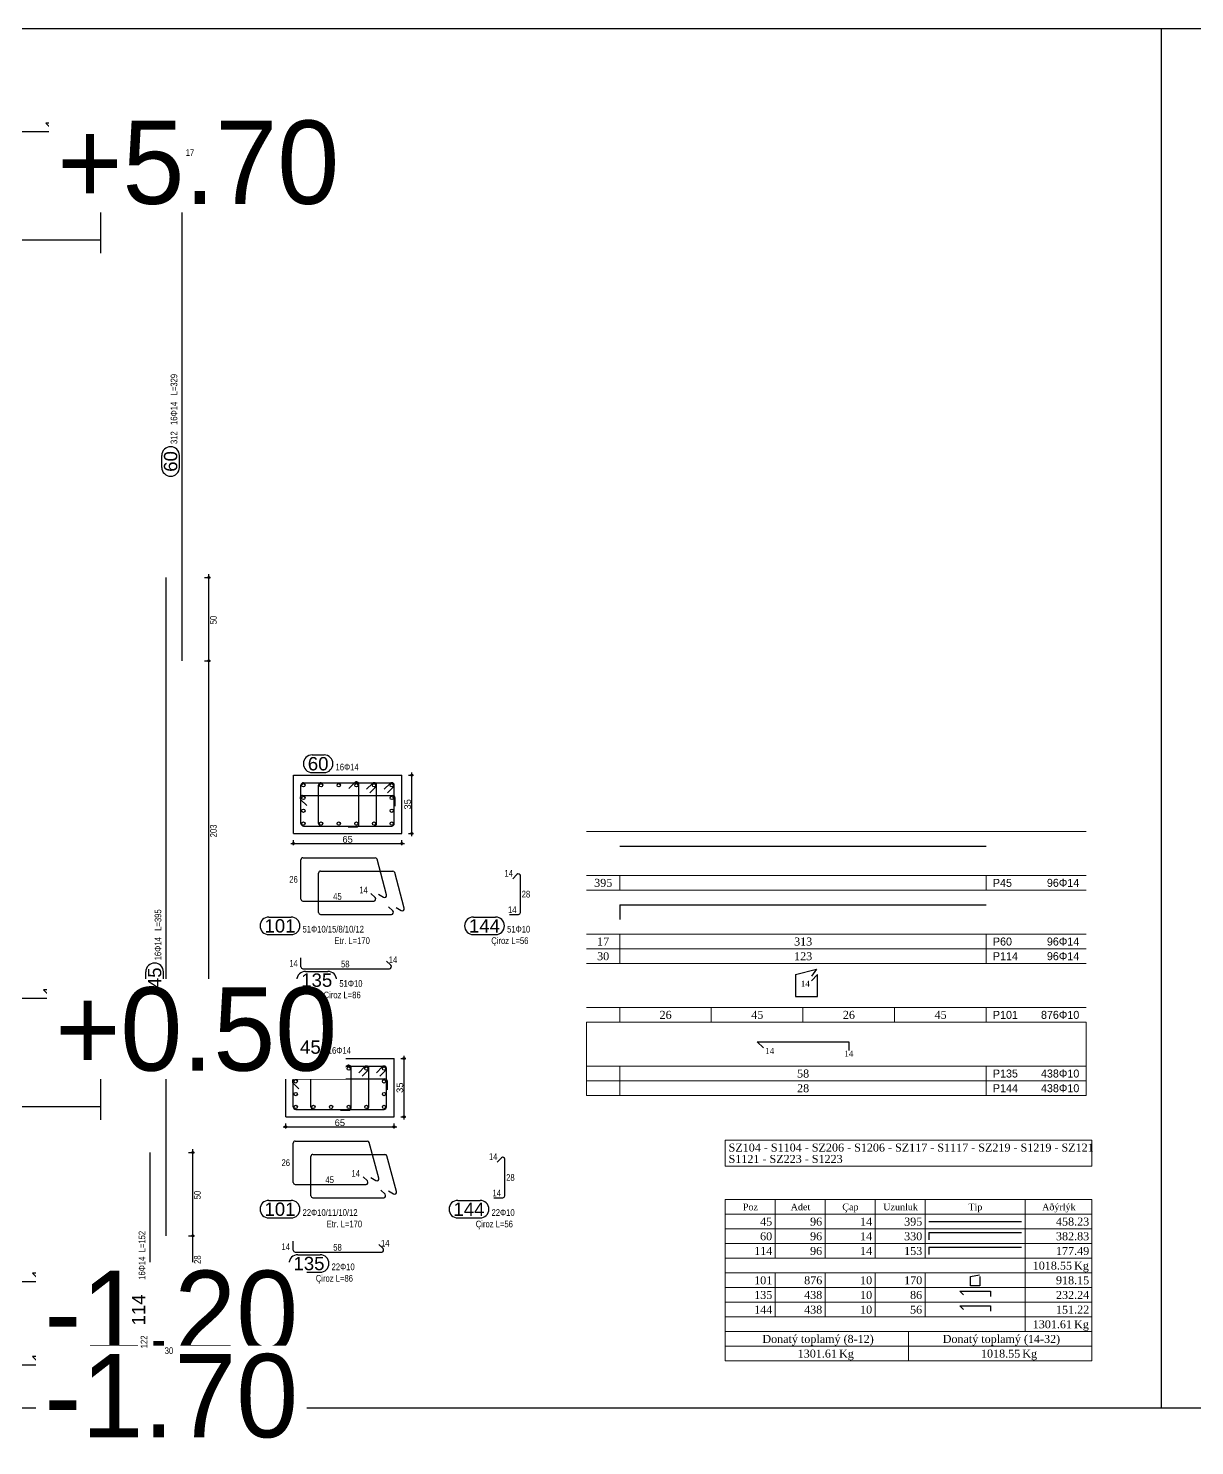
# Model space of a CAD drawing. Header units: metres. Extents: x 419734 to 420376, y 4564732 to 4565123.
# Drawn here: x 419856.28 to 419891.28, y 4564923.45 to 4564965.96 of the extents above; entities that cross this region are included whole.
import ezdxf
from ezdxf.enums import TextEntityAlignment as Align

# ---------------------------------------------------------------- set-up
doc = ezdxf.new("R2018")
doc.units = ezdxf.units.M
for name, color, linetype in [('Standart', 7, 'Continuous'), ('SW_DIM', 33, 'Continuous'), ('SW_MAGRONE', 2, 'Continuous'), ('SW_QUOTE', 1, 'Continuous'), ('SW_REINFORCEMENT', 7, 'Continuous'), ('SW_Tondini', 1, 'Continuous'), ('SW_TXT_TESTI', 1, 'Continuous')]:
    doc.layers.add(name, color=color, linetype=linetype)
doc.styles.add('arial_1_18', font='arial.ttf', dxfattribs={"height": 0.2})
doc.styles.get("Standard").update_dxf_attribs({"font": 'arial.ttf'})
doc.styles.add('SWS', font='ARIALN.TTF')
doc.styles.add('symbol_1_18', font='symbol.ttf', dxfattribs={"height": 0.2})
doc.styles.add('times new roman_1_18', font='times.ttf', dxfattribs={"height": 0.2})

# ---------------------------------------------------------------- blocks, each defined once
blk = doc.blocks.new('*U900')
blk.add_hatch(color=256).paths.add_polyline_path([(0.0025, 0.0025), (0, 0.0025), (0, 0)])
for p, q in [((0.0095, 0.0025), (-0.0025, 0.0025)), ((-0.0025, 0.0025), (0, 0)), ((-0.0025, 0), (0.0025, 0)), ((0, 0), (0, 0.0025)), ((0.0025, 0.0025), (0, 0))]:
    blk.add_line(p, q)
at = {"color": 2, "lineweight": 30, "flags": 104}
blk.add_attdef('QM', text='', height=0.0025, dxfattribs=at).set_placement((0.001, 0.0033), align=Align.BOTTOM_LEFT)
blk = doc.blocks.new('*U901')
blk.add_hatch(color=256).paths.add_polyline_path([(0.0025, 0.0025), (0, 0.0025), (0, 0)])
for p, q in [((0.0095, 0.0025), (-0.0025, 0.0025)), ((-0.0025, 0.0025), (0, 0)), ((-0.0025, 0), (0.0025, 0)), ((0, 0), (0, 0.0025)), ((0.0025, 0.0025), (0, 0))]:
    blk.add_line(p, q)
at = {"color": 2, "lineweight": 30, "flags": 104}
blk.add_attdef('QM', text='', height=0.0025, dxfattribs=at).set_placement((0.001, 0.0033), align=Align.BOTTOM_LEFT)
blk = doc.blocks.new('*U902')
blk.add_hatch(color=256).paths.add_polyline_path([(0.0025, 0.0025), (0, 0.0025), (0, 0)])
for p, q in [((0.0095, 0.0025), (-0.0025, 0.0025)), ((-0.0025, 0.0025), (0, 0)), ((-0.0025, 0), (0.0025, 0)), ((0, 0), (0, 0.0025)), ((0.0025, 0.0025), (0, 0))]:
    blk.add_line(p, q)
at = {"color": 2, "lineweight": 30, "flags": 104}
blk.add_attdef('QM', text='', height=0.0025, dxfattribs=at).set_placement((0.001, 0.0033), align=Align.BOTTOM_LEFT)
blk = doc.blocks.new('*U903')
blk.add_hatch(color=256).paths.add_polyline_path([(0.0025, 0.0025), (0, 0.0025), (0, 0)])
for p, q in [((0.0095, 0.0025), (-0.0025, 0.0025)), ((-0.0025, 0.0025), (0, 0)), ((-0.0025, 0), (0.0025, 0)), ((0, 0), (0, 0.0025)), ((0.0025, 0.0025), (0, 0))]:
    blk.add_line(p, q)
at = {"color": 2, "lineweight": 30, "flags": 104}
blk.add_attdef('QM', text='', height=0.0025, dxfattribs=at).set_placement((0.001, 0.0033), align=Align.BOTTOM_LEFT)

msp = doc.modelspace()

# ---------------------------------------------------------------- linework, layer by layer
at = {"layer": 'Standart', "color": 171, "linetype": 'Continuous', "lineweight": -3}
for points in [[(419806.01166, 4564965.96418), (420065.81052, 4564965.96418)], [(419890.28222, 4564924.57015), (419890.28222, 4564965.96418)], [(420065.81052, 4564924.57015), (419806.01166, 4564924.57015)]]:
    msp.add_lwpolyline(points, dxfattribs=at)
at = {"layer": 'Standart', "color": 35, "linetype": 'Continuous', "lineweight": -3}
for points in [[(419858.45912, 4564961.39319), (419858.45912, 4564963.2682)], [(419858.23412, 4564961.09319), (419858.68412, 4564961.39319)], [(419858.23412, 4564961.09319), (419858.45912, 4564961.09319)], [(419858.45912, 4564961.39319), (419858.68412, 4564961.39319)], [(419858.45912, 4564959.21818), (419858.45912, 4564961.09319)], [(419858.45912, 4564935.39319), (419858.45912, 4564937.2682)], [(419858.23412, 4564935.09319), (419858.68412, 4564935.39319)], [(419858.45912, 4564935.39319), (419858.68412, 4564935.39319)], [(419858.23412, 4564935.09319), (419858.45912, 4564935.09319)], [(419858.45912, 4564933.21818), (419858.45912, 4564935.09319)]]:
    msp.add_lwpolyline(points, dxfattribs=at)
at = {"layer": 'Standart', "color": 1, "linetype": 'Continuous', "lineweight": 5}
for points in [[(419873.02564, 4564941.87119), (419888.02564, 4564941.87119)], [(419873.02564, 4564940.55119), (419888.02564, 4564940.55119)], [(419874.02564, 4564940.55119), (419874.02564, 4564940.11119)], [(419885.02564, 4564940.55119), (419885.02564, 4564940.11119)], [(419873.02564, 4564940.11119), (419888.02564, 4564940.11119)], [(419873.02564, 4564938.79119), (419888.02564, 4564938.79119)], [(419874.02564, 4564938.79119), (419874.02564, 4564937.91119)], [(419885.02564, 4564938.79119), (419885.02564, 4564937.91119)], [(419873.02564, 4564938.35119), (419888.02564, 4564938.35119)], [(419873.02564, 4564937.91119), (419888.02564, 4564937.91119)], [(419873.02564, 4564936.59119), (419888.02564, 4564936.59119)], [(419874.02564, 4564936.59119), (419874.02564, 4564936.15119)], [(419876.77564, 4564936.59119), (419876.77564, 4564936.15119)], [(419879.52564, 4564936.59119), (419879.52564, 4564936.15119)], [(419882.27564, 4564936.59119), (419882.27564, 4564936.15119)], [(419885.02564, 4564936.59119), (419885.02564, 4564936.15119)], [(419873.02564, 4564936.15119), (419888.02564, 4564936.15119)], [(419873.02564, 4564936.15119), (419873.02564, 4564933.95119)], [(419888.02564, 4564936.15119), (419888.02564, 4564933.95119)], [(419873.02564, 4564934.83119), (419888.02564, 4564934.83119)], [(419874.02564, 4564934.83119), (419874.02564, 4564933.95119)], [(419885.02564, 4564934.83119), (419885.02564, 4564933.95119)], [(419873.02564, 4564934.39119), (419888.02564, 4564934.39119)], [(419873.02564, 4564933.95119), (419888.02564, 4564933.95119)], [(419877.19363, 4564931.82971), (419877.19363, 4564932.60971)], [(419877.19363, 4564932.60971), (419888.19363, 4564932.60971)], [(419888.19363, 4564932.60971), (419888.19363, 4564931.82971)], [(419888.19363, 4564931.82971), (419877.19363, 4564931.82971)], [(419877.19363, 4564930.82971), (419888.19363, 4564930.82971)], [(419877.19363, 4564930.82971), (419877.19363, 4564925.98971)], [(419878.69363, 4564930.82971), (419878.69363, 4564929.06971)], [(419880.19363, 4564930.82971), (419880.19363, 4564929.06971)], [(419881.69363, 4564930.82971), (419881.69363, 4564929.06971)], [(419883.19363, 4564930.82971), (419883.19363, 4564929.06971)], [(419886.19363, 4564930.82971), (419886.19363, 4564926.86971)], [(419888.19363, 4564930.82971), (419888.19363, 4564925.98971)], [(419877.19363, 4564930.38971), (419888.19363, 4564930.38971)], [(419877.19363, 4564929.94971), (419888.19363, 4564929.94971)], [(419877.19363, 4564929.50971), (419888.19363, 4564929.50971)], [(419877.19363, 4564929.06971), (419888.19363, 4564929.06971)], [(419877.19363, 4564928.62971), (419888.19363, 4564928.62971)], [(419878.69363, 4564928.62971), (419878.69363, 4564927.30971)], [(419880.19363, 4564928.62971), (419880.19363, 4564927.30971)], [(419881.69363, 4564928.62971), (419881.69363, 4564927.30971)], [(419883.19363, 4564928.62971), (419883.19363, 4564927.30971)], [(419877.19363, 4564928.18971), (419888.19363, 4564928.18971)], [(419877.19363, 4564927.74971), (419888.19363, 4564927.74971)], [(419877.19363, 4564927.30971), (419888.19363, 4564927.30971)], [(419877.19363, 4564926.86971), (419888.19363, 4564926.86971)], [(419882.69363, 4564926.86971), (419882.69363, 4564925.98971)], [(419877.19363, 4564926.42971), (419888.19363, 4564926.42971)], [(419877.19363, 4564925.98971), (419888.19363, 4564925.98971)]]:
    msp.add_lwpolyline(points, dxfattribs=at)
at = {"layer": 'SW_DIM', "ltscale": 0.5}
for points in [[(419861.69412, 4564936.76819), (419861.69412, 4564949.59319)], [(419861.56412, 4564949.49319), (419861.74412, 4564949.49319)], [(419861.56412, 4564946.99319), (419861.74412, 4564946.99319)], [(419867.78728, 4564941.7303), (419867.78728, 4564943.6403)], [(419867.68728, 4564943.5603), (419867.83728, 4564943.5603)], [(419864.15728, 4564941.5103), (419867.56728, 4564941.5103)], [(419864.23728, 4564941.4603), (419864.23728, 4564941.6103)], [(419867.48728, 4564941.4603), (419867.48728, 4564941.6103)], [(419867.68728, 4564941.8103), (419867.83728, 4564941.8103)], [(419861.56412, 4564936.86819), (419861.74412, 4564936.86819)], [(419867.5542, 4564933.2303), (419867.5542, 4564935.1403)], [(419867.4542, 4564935.0603), (419867.6042, 4564935.0603)], [(419863.9242, 4564933.0103), (419867.3342, 4564933.0103)], [(419864.0042, 4564932.9603), (419864.0042, 4564933.1103)], [(419867.2542, 4564932.9603), (419867.2542, 4564933.1103)], [(419867.4542, 4564933.3103), (419867.6042, 4564933.3103)], [(419861.08412, 4564932.24319), (419861.26412, 4564932.24319)], [(419861.21412, 4564928.26819), (419861.21412, 4564932.34319)], [(419861.08412, 4564929.74319), (419861.26412, 4564929.74319)], [(419861.08412, 4564928.36819), (419861.26412, 4564928.36819)]]:
    msp.add_lwpolyline(points, dxfattribs=at)
for centre in [(419861.69412, 4564949.49319), (419861.69412, 4564946.99319), (419867.78728, 4564943.5603), (419864.23728, 4564941.5103), (419867.48728, 4564941.5103), (419867.78728, 4564941.8103), (419861.69412, 4564936.86819), (419867.5542, 4564935.0603), (419864.0042, 4564933.0103), (419867.2542, 4564933.0103), (419867.5542, 4564933.3103), (419861.21412, 4564932.24319), (419861.21412, 4564929.74319), (419861.21412, 4564928.36819)]:
    msp.add_circle(centre, 0.03, dxfattribs=at)
at = {"layer": 'SW_MAGRONE'}
for points in [[(419851.20911, 4564962.86819), (419858.45912, 4564962.86819)], [(419859.43412, 4564962.86819), (419862.23417, 4564962.86819)], [(419854.45912, 4564959.61818), (419858.45912, 4564959.61818)], [(419864.23728, 4564941.8103), (419864.23728, 4564943.5603)], [(419864.23728, 4564943.5603), (419867.48728, 4564943.5603)], [(419867.48728, 4564941.8103), (419867.48728, 4564943.5603)], [(419864.23728, 4564941.8103), (419867.48728, 4564941.8103)], [(419854.45912, 4564936.8682), (419858.45912, 4564936.8682)], [(419859.43412, 4564936.86819), (419862.23417, 4564936.86819)], [(419864.0042, 4564933.3103), (419864.0042, 4564935.0603)], [(419864.0042, 4564935.0603), (419867.2542, 4564935.0603)], [(419867.2542, 4564933.3103), (419867.2542, 4564935.0603)], [(419854.45912, 4564933.61818), (419858.45912, 4564933.61818)], [(419864.0042, 4564933.3103), (419867.2542, 4564933.3103)], [(419854.45912, 4564928.3682), (419857.45912, 4564928.3682)], [(419857.45912, 4564925.86819), (419857.45912, 4564928.3682)], [(419859.43412, 4564928.36819), (419862.23417, 4564928.36819)], [(419849.95911, 4564925.86819), (419857.45912, 4564925.86819)], [(419859.43412, 4564925.86819), (419862.23417, 4564925.86819)]]:
    msp.add_lwpolyline(points, dxfattribs=at)
at = {"layer": 'SW_REINFORCEMENT', "color": 7, "ltscale": 0.05, "flags": 128}
for points in [[(419860.89412, 4564946.99319), (419860.89412, 4564962.61819)], [(419860.89412, 4564962.61819), (419861.73417, 4564962.61819)], [(419860.41412, 4564929.74319), (419860.41412, 4564949.49319)], [(419864.46228, 4564942.1103), (419864.46228, 4564943.2603)], [(419864.53728, 4564943.3353), (419867.18728, 4564943.3353)], [(419864.99228, 4564942.1103), (419864.99228, 4564943.2603)], [(419865.89747, 4564943.16156), (419866.07424, 4564943.33833)], [(419866.20228, 4564942.0853), (419866.20228, 4564943.2853)], [(419866.42747, 4564943.13656), (419866.60424, 4564943.31333)], [(419866.53353, 4564943.03049), (419866.71031, 4564943.20727)], [(419866.73228, 4564942.1103), (419866.73228, 4564943.2603)], [(419866.95747, 4564943.13656), (419867.13424, 4564943.31333)], [(419867.06353, 4564943.03049), (419867.24031, 4564943.20727)], [(419867.26228, 4564942.1103), (419867.26228, 4564943.2603)], [(419864.63602, 4564942.64716), (419864.45924, 4564942.82394)], [(419864.51228, 4564942.95197), (419867.21228, 4564942.95197)], [(419867.28728, 4564942.62697), (419867.28728, 4564942.87697)], [(419864.53728, 4564942.0353), (419867.18728, 4564942.0353)], [(419865.87728, 4564942.0103), (419866.12728, 4564942.0103)], [(419864.52228, 4564941.0853), (419866.68624, 4564941.0853)], [(419874.02564, 4564941.43119), (419885.02564, 4564941.43119)], [(419864.46228, 4564939.8453), (419864.46228, 4564941.0253)], [(419865.05228, 4564940.6853), (419867.21624, 4564940.6853)], [(419867.03125, 4564939.96952), (419866.74419, 4564941.04083)], [(419864.99228, 4564939.4453), (419864.99228, 4564940.6253)], [(419867.56125, 4564939.56952), (419867.27419, 4564940.64083)], [(419870.81546, 4564940.45549), (419870.94284, 4564940.58288)], [(419871.04527, 4564939.4453), (419871.04527, 4564940.54045)], [(419866.68985, 4564939.88773), (419866.56247, 4564940.01511)], [(419866.78728, 4564939.9921), (419866.94329, 4564939.90203)], [(419864.52228, 4564939.7853), (419866.64742, 4564939.7853)], [(419865.05228, 4564939.3853), (419867.17742, 4564939.3853)], [(419867.09247, 4564939.61511), (419867.21985, 4564939.48773)], [(419867.31728, 4564939.5921), (419867.47329, 4564939.50203)], [(419870.72027, 4564939.3853), (419870.98527, 4564939.3853)], [(419874.02564, 4564939.67119), (419885.02564, 4564939.67119)], [(419874.02564, 4564939.67119), (419874.02564, 4564939.23119)], [(419864.46228, 4564937.81619), (419864.46228, 4564938.08119)], [(419864.52228, 4564937.75619), (419867.11742, 4564937.75619)], [(419864.6014, 4564937.67619), (419865.26969, 4564937.67619)], [(419867.15985, 4564937.85861), (419867.03247, 4564937.986)], [(419879.30564, 4564937.58119), (419879.93264, 4564937.74619)], [(419879.93264, 4564937.74619), (419879.78122, 4564937.52993)], [(419879.30564, 4564937.58119), (419879.30564, 4564936.92119)], [(419879.96564, 4564937.58119), (419879.77896, 4564937.39451)], [(419879.96564, 4564936.92119), (419879.96564, 4564937.58119)], [(419864.6014, 4564937.14819), (419865.26969, 4564937.14819)], [(419879.30564, 4564936.92119), (419879.96564, 4564936.92119)], [(419878.15064, 4564935.56452), (419880.90064, 4564935.56452)], [(419878.15064, 4564935.56452), (419878.33732, 4564935.37785)], [(419880.90064, 4564935.56452), (419880.90064, 4564935.30052)], [(419864.2292, 4564933.6103), (419864.2292, 4564934.7603)], [(419864.3042, 4564934.8353), (419866.9542, 4564934.8353)], [(419864.7592, 4564933.6103), (419864.7592, 4564934.7603)], [(419865.66439, 4564934.66156), (419865.84117, 4564934.83833)], [(419865.9692, 4564933.5853), (419865.9692, 4564934.7853)], [(419866.19439, 4564934.63656), (419866.37117, 4564934.81333)], [(419866.30046, 4564934.53049), (419866.47724, 4564934.70727)], [(419866.4992, 4564933.6103), (419866.4992, 4564934.7603)], [(419866.72439, 4564934.63656), (419866.90117, 4564934.81333)], [(419866.83046, 4564934.53049), (419867.00724, 4564934.70727)], [(419867.0292, 4564933.6103), (419867.0292, 4564934.7603)], [(419864.40295, 4564934.14716), (419864.22617, 4564934.32394)], [(419864.2792, 4564934.45197), (419866.9792, 4564934.45197)], [(419867.0542, 4564934.12697), (419867.0542, 4564934.37697)], [(419864.3042, 4564933.5353), (419866.9542, 4564933.5353)], [(419865.6442, 4564933.5103), (419865.8942, 4564933.5103)], [(419864.2892, 4564932.5853), (419866.45316, 4564932.5853)], [(419859.93412, 4564926.11819), (419859.93412, 4564932.24319)], [(419864.2292, 4564931.3453), (419864.2292, 4564932.5253)], [(419864.8192, 4564932.1853), (419866.98316, 4564932.1853)], [(419866.79818, 4564931.46952), (419866.51112, 4564932.54083)], [(419867.32818, 4564931.06952), (419867.04112, 4564932.14083)], [(419864.7592, 4564930.9453), (419864.7592, 4564932.1253)], [(419870.34931, 4564931.95549), (419870.47669, 4564932.08288)], [(419870.57912, 4564930.9453), (419870.57912, 4564932.04045)], [(419866.45678, 4564931.38773), (419866.32939, 4564931.51511)], [(419866.55421, 4564931.4921), (419866.71022, 4564931.40203)], [(419864.2892, 4564931.2853), (419866.41435, 4564931.2853)], [(419864.8192, 4564930.8853), (419866.94435, 4564930.8853)], [(419866.85939, 4564931.11511), (419866.98678, 4564930.98773)], [(419867.08421, 4564931.0921), (419867.24022, 4564931.00203)], [(419870.25412, 4564930.8853), (419870.51912, 4564930.8853)], [(419883.30363, 4564930.16971), (419886.08363, 4564930.16971)], [(419883.30363, 4564929.83971), (419886.08363, 4564929.83971)], [(419883.30363, 4564929.83971), (419883.30363, 4564929.61971)], [(419864.2292, 4564929.31619), (419864.2292, 4564929.58119)], [(419864.2892, 4564929.25619), (419866.88435, 4564929.25619)], [(419866.92678, 4564929.35861), (419866.79939, 4564929.486)], [(419883.30363, 4564929.39971), (419886.08363, 4564929.39971)], [(419883.30363, 4564929.39971), (419883.30363, 4564929.17971)], [(419884.55613, 4564928.51971), (419884.82425, 4564928.57471)], [(419884.55613, 4564928.24471), (419884.55613, 4564928.51971)], [(419884.83113, 4564928.51971), (419884.83113, 4564928.24471)], [(419884.23029, 4564928.07971), (419885.15696, 4564928.07971)], [(419884.23029, 4564928.07971), (419884.34029, 4564927.96971)], [(419884.83113, 4564928.24471), (419884.55613, 4564928.24471)], [(419885.15696, 4564928.07971), (419885.15696, 4564927.92461)], [(419884.23029, 4564927.63971), (419885.15696, 4564927.63971)], [(419884.23029, 4564927.63971), (419884.34029, 4564927.52971)], [(419885.15696, 4564927.63971), (419885.15696, 4564927.48461)], [(419859.93412, 4564926.11819), (419861.43412, 4564926.11819)]]:
    msp.add_lwpolyline(points, dxfattribs=at)
at = {"layer": 'SW_REINFORCEMENT', "color": 7, "ltscale": 0.05}
for centre, radius, start, end in [((419864.53728, 4564943.2603), 0.075, 90, 180), ((419865.06728, 4564943.2603), 0.075, 90, 180), ((419866.12728, 4564943.2853), 0.075, 0, 135), ((419866.65728, 4564943.2603), 0.075, 315, 134.999954), ((419867.18728, 4564943.2603), 0.075, 315, 134.999954), ((419864.51228, 4564942.87697), 0.075, 90, 225), ((419867.21228, 4564942.87697), 0.075, 0, 90), ((419864.53728, 4564942.1103), 0.075, 180, 270), ((419865.06728, 4564942.1103), 0.075, 180, 270), ((419866.12728, 4564942.0853), 0.075, 270, 0), ((419866.65728, 4564942.1103), 0.075, 270, 0), ((419867.18728, 4564942.1103), 0.075, 270, 0), ((419864.52228, 4564941.0253), 0.06, 90, 180), ((419866.68624, 4564941.0253), 0.06, 15, 90), ((419865.05228, 4564940.6253), 0.06, 90, 180), ((419867.21624, 4564940.6253), 0.06, 15, 90), ((419870.98527, 4564940.54045), 0.06, 0, 135), ((419864.52228, 4564939.8453), 0.06, 180, 270), ((419866.64742, 4564939.8453), 0.06, 270, 45), ((419866.97329, 4564939.95399), 0.06, 240, 15), ((419865.05228, 4564939.4453), 0.06, 180, 270), ((419867.17742, 4564939.4453), 0.06, 270, 45), ((419867.50329, 4564939.55399), 0.06, 240, 15), ((419870.98527, 4564939.4453), 0.06, 270, 0), ((419864.6014, 4564937.41219), 0.264, 90, 270), ((419864.52228, 4564937.81619), 0.06, 180, 270), ((419865.26969, 4564937.41219), 0.264, 270, 90), ((419867.11742, 4564937.81619), 0.06, 270, 45), ((419864.3042, 4564934.7603), 0.075, 90, 180), ((419864.8342, 4564934.7603), 0.075, 90, 180), ((419865.8942, 4564934.7853), 0.075, 0, 135), ((419866.4242, 4564934.7603), 0.075, 315, 134.999954), ((419866.9542, 4564934.7603), 0.075, 315, 134.999954), ((419864.2792, 4564934.37697), 0.075, 90, 225), ((419866.9792, 4564934.37697), 0.075, 0, 90), ((419864.3042, 4564933.6103), 0.075, 180, 270), ((419864.8342, 4564933.6103), 0.075, 180, 270), ((419865.8942, 4564933.5853), 0.075, 270, 0), ((419866.4242, 4564933.6103), 0.075, 270, 0), ((419866.9542, 4564933.6103), 0.075, 270, 0), ((419864.2892, 4564932.5253), 0.06, 90, 180), ((419866.45316, 4564932.5253), 0.06, 15, 90), ((419864.8192, 4564932.1253), 0.06, 90, 180), ((419866.98316, 4564932.1253), 0.06, 15, 90), ((419870.51912, 4564932.04045), 0.06, 0, 135), ((419864.2892, 4564931.3453), 0.06, 180, 270), ((419866.41435, 4564931.3453), 0.06, 270, 45), ((419866.74022, 4564931.45399), 0.06, 240, 15), ((419864.8192, 4564930.9453), 0.06, 180, 270), ((419866.94435, 4564930.9453), 0.06, 270, 45), ((419867.27022, 4564931.05399), 0.06, 240, 15), ((419870.51912, 4564930.9453), 0.06, 270, 0), ((419864.2892, 4564929.31619), 0.06, 180, 270), ((419866.88435, 4564929.31619), 0.06, 270, 45)]:
    msp.add_arc(centre, radius, start, end, dxfattribs=at)
at = {"layer": 'SW_Tondini'}
for centre in [(419864.53728, 4564943.2603), (419865.06728, 4564943.2603), (419865.59728, 4564943.2603), (419866.12728, 4564943.2603), (419866.65728, 4564943.2603), (419867.18728, 4564943.2603), (419864.53728, 4564942.87697), (419867.18728, 4564942.87697), (419864.53728, 4564942.49363), (419867.18728, 4564942.49363), (419864.53728, 4564942.1103), (419865.06728, 4564942.1103), (419865.59728, 4564942.1103), (419866.12728, 4564942.1103), (419866.65728, 4564942.1103), (419867.18728, 4564942.1103), (419864.3042, 4564934.7603), (419864.8342, 4564934.7603), (419865.3642, 4564934.7603), (419865.8942, 4564934.7603), (419866.4242, 4564934.7603), (419866.9542, 4564934.7603), (419864.3042, 4564934.37697), (419866.9542, 4564934.37697), (419864.3042, 4564933.99363), (419866.9542, 4564933.99363), (419864.3042, 4564933.6103), (419864.8342, 4564933.6103), (419865.3642, 4564933.6103), (419865.8942, 4564933.6103), (419866.4242, 4564933.6103), (419866.9542, 4564933.6103)]:
    msp.add_circle(centre, 0.05, dxfattribs=at)
at = {"layer": 'SW_TXT_TESTI', "flags": 128}
for points in [[(419860.28612, 4564952.79306), (419860.28612, 4564953.15059)], [(419860.81412, 4564952.79306), (419860.81412, 4564953.15059)], [(419864.79921, 4564944.1683), (419865.15674, 4564944.1683)], [(419864.79921, 4564943.6403), (419865.15674, 4564943.6403)], [(419863.49796, 4564939.3053), (419864.16625, 4564939.3053)], [(419869.63431, 4564939.3053), (419870.30261, 4564939.3053)], [(419863.49796, 4564938.7773), (419864.16625, 4564938.7773)], [(419869.63431, 4564938.7773), (419870.30261, 4564938.7773)], [(419859.80612, 4564937.30479), (419859.80612, 4564937.66231)], [(419860.33412, 4564937.30479), (419860.33412, 4564937.66231)], [(419864.56613, 4564935.6683), (419864.92366, 4564935.6683)], [(419864.56613, 4564935.1403), (419864.92366, 4564935.1403)], [(419863.49796, 4564930.8053), (419864.16625, 4564930.8053)], [(419869.16817, 4564930.8053), (419869.83646, 4564930.8053)], [(419863.49796, 4564930.2773), (419864.16625, 4564930.2773)], [(419869.16817, 4564930.2773), (419869.83646, 4564930.2773)], [(419864.36832, 4564929.17619), (419865.03662, 4564929.17619)], [(419864.36832, 4564928.64819), (419865.03662, 4564928.64819)], [(419859.32612, 4564927.1867), (419859.32612, 4564927.855)], [(419859.85412, 4564927.1867), (419859.85412, 4564927.855)]]:
    msp.add_lwpolyline(points, dxfattribs=at)
at = {"layer": 'SW_TXT_TESTI'}
for centre, start, end in [((419860.55012, 4564953.15059), 0, 180), ((419860.55012, 4564952.79306), 180, 0), ((419864.79921, 4564943.9043), 90, 270), ((419865.15674, 4564943.9043), 270, 90), ((419863.49796, 4564939.0413), 90, 270), ((419864.16625, 4564939.0413), 270, 90), ((419869.63431, 4564939.0413), 90, 270), ((419870.30261, 4564939.0413), 270, 90), ((419860.07012, 4564937.66231), 0, 180), ((419860.07012, 4564937.30479), 180, 0), ((419864.56613, 4564935.4043), 90, 270), ((419864.92366, 4564935.4043), 270, 90), ((419863.49796, 4564930.5413), 90, 270), ((419864.16625, 4564930.5413), 270, 90), ((419869.16817, 4564930.5413), 90, 270), ((419869.83646, 4564930.5413), 270, 90), ((419864.36832, 4564928.91219), 90, 270), ((419865.03662, 4564928.91219), 270, 90), ((419859.59012, 4564927.855), 0, 180), ((419859.59012, 4564927.1867), 180, 0)]:
    msp.add_arc(centre, 0.264, start, end, dxfattribs=at)

# ---------------------------------------------------------------- block references
at = {"layer": 'SW_QUOTE', "ltscale": 0.5}
ref = msp.add_blockref('*U901', (419857.05228, 4564962.86819), dxfattribs=dict(at, xscale=100, yscale=100, zscale=100))
lines = msp.add_mtext('+5.70', dxfattribs={"layer": '0', "color": 2, "insert": (419857.15228, 4564963.19819), "char_height": 2.5, "attachment_point": 1, "bg_fill": 3, "box_fill_scale": 1.1, "bg_fill_color": 256, "bg_fill_transparency": 0})
ref.add_attrib('QM', '', (419857.15228, 4564963.19819), dxfattribs={"flags": 104}).embed_mtext(lines)
ref = msp.add_blockref('*U900', (419856.99038, 4564936.8682), dxfattribs=dict(at, xscale=100, yscale=100, zscale=100))
lines = msp.add_mtext('+0.50', dxfattribs={"layer": '0', "color": 2, "insert": (419857.09038, 4564937.1982), "char_height": 2.5, "attachment_point": 1, "bg_fill": 3, "box_fill_scale": 1.1, "bg_fill_color": 256, "bg_fill_transparency": 0})
ref.add_attrib('QM', '', (419857.09038, 4564937.1982), dxfattribs={"flags": 104}).embed_mtext(lines)
ref = msp.add_blockref('*U902', (419856.65908, 4564928.3682), dxfattribs=dict(at, xscale=100, yscale=100, zscale=100))
lines = msp.add_mtext('-1.20', dxfattribs={"layer": '0', "color": 2, "insert": (419856.75908, 4564928.6982), "char_height": 2.5, "attachment_point": 1, "bg_fill": 3, "box_fill_scale": 1.1, "bg_fill_color": 256, "bg_fill_transparency": 0})
ref.add_attrib('QM', '', (419856.75908, 4564928.6982), dxfattribs={"flags": 104}).embed_mtext(lines)
ref = msp.add_blockref('*U903', (419856.65908, 4564925.86819), dxfattribs=dict(at, xscale=100, yscale=100, zscale=100))
lines = msp.add_mtext('-1.70', dxfattribs={"layer": '0', "color": 2, "insert": (419856.75908, 4564926.19819), "char_height": 2.5, "attachment_point": 1, "bg_fill": 3, "box_fill_scale": 1.1, "bg_fill_color": 256, "bg_fill_transparency": 0})
ref.add_attrib('QM', '', (419856.75908, 4564926.19819), dxfattribs={"flags": 104}).embed_mtext(lines)

# ---------------------------------------------------------------- texts
at = {"layer": 'Standart', "color": 3, "linetype": 'Continuous', "lineweight": 5, "style": 'arial_1_18'}
for s, p in [('60', (419860.75012, 4564952.66106)), ('45', (419860.27012, 4564937.17279)), ('114', (419859.79012, 4564927.0547))]:
    msp.add_text(s, height=0.4, rotation=90, dxfattribs=at).set_placement(p)
for s, p in [('60', (419864.66721, 4564943.7043)), ('101', (419863.36596, 4564938.8413)), ('144', (419869.50231, 4564938.8413)), ('135', (419864.4694, 4564937.21219)), ('45', (419864.43413, 4564935.2043)), ('101', (419863.36596, 4564930.3413)), ('144', (419869.03617, 4564930.3413)), ('135', (419864.23632, 4564928.71219))]:
    msp.add_text(s, height=0.4, dxfattribs=at).set_placement(p)
at = {"layer": 'Standart', "color": 254, "linetype": 'Continuous', "lineweight": -3, "style": 'times new roman_1_18'}
for s, height, p in [('395', 0.24, (419873.25932, 4564940.21119)), ('17', 0.24, (419873.34809, 4564938.45119)), ('313', 0.24, (419879.25932, 4564938.45119)), ('30', 0.24, (419873.34809, 4564938.01119)), ('123', 0.24, (419879.25932, 4564938.01119)), ('14', 0.18, (419879.45913, 4564937.21451)), ('26', 0.24, (419875.22309, 4564936.25119)), ('45', 0.24, (419877.97309, 4564936.25119)), ('26', 0.24, (419880.72309, 4564936.25119)), ('45', 0.24, (419883.47309, 4564936.25119)), ('14', 0.18, (419878.39083, 4564935.19785)), ('14', 0.18, (419880.76748, 4564935.12052)), ('58', 0.24, (419879.34809, 4564934.49119)), ('28', 0.24, (419879.34809, 4564934.05119))]:
    msp.add_text(s, height=height, dxfattribs=at).set_placement(p)
at = {"layer": 'Standart', "color": 5, "linetype": 'Continuous', "lineweight": -3}
for s, style, p in [('R45', 'symbol_1_18', (419885.22564, 4564940.21119)), ('96F14', 'symbol_1_18', (419886.8452, 4564940.21119)), ('R60', 'symbol_1_18', (419885.22564, 4564938.45119)), ('96F14', 'symbol_1_18', (419886.8452, 4564938.45119)), ('R114', 'symbol_1_18', (419885.22564, 4564938.01119)), ('96F14', 'symbol_1_18', (419886.8452, 4564938.01119)), ('R101', 'symbol_1_18', (419885.22564, 4564936.25119)), ('876F10', 'symbol_1_18', (419886.66781, 4564936.25119)), ('R135', 'symbol_1_18', (419885.22564, 4564934.49119)), ('438F10', 'symbol_1_18', (419886.66781, 4564934.49119)), ('R144', 'symbol_1_18', (419885.22564, 4564934.05119)), ('438F10', 'symbol_1_18', (419886.66781, 4564934.05119)), ('SZ104 - S1104 - SZ206 - S1206 - SZ117 - S1117 - SZ219 - S1219 - SZ121', 'times new roman_1_18', (419877.29363, 4564932.26971)), ('S1121 - SZ223 - S1223', 'times new roman_1_18', (419877.29363, 4564931.92971))]:
    msp.add_text(s, height=0.24, dxfattribs=dict(at, style=style)).set_placement(p)
at = {"layer": 'Standart', "color": 5, "linetype": 'Continuous', "lineweight": 5, "style": 'times new roman_1_18'}
for s, height, p in [('Poz', 0.2, (419877.72186, 4564930.50971)), ('Adet', 0.2, (419879.15623, 4564930.50971)), ('Çap', 0.2, (419880.70549, 4564930.50971)), ('Uzunluk', 0.2, (419881.9343, 4564930.50971)), ('Tip', 0.2, (419884.48823, 4564930.50971)), ('Aðýrlýk', 0.2, (419886.70066, 4564930.50971)), ('1018.55', 0.24, (419886.4192, 4564928.72971)), ('Kg', 0.24, (419887.65998, 4564928.72971)), ('1301.61', 0.24, (419886.4192, 4564926.96971)), ('Kg', 0.24, (419887.65998, 4564926.96971)), ('Donatý toplamý (8-12)', 0.24, (419878.30723, 4564926.52971)), ('Donatý toplamý (14-32)', 0.24, (419883.71845, 4564926.52971)), ('1301.61', 0.24, (419879.3666, 4564926.08971)), ('Kg', 0.24, (419880.60738, 4564926.08971)), ('1018.55', 0.24, (419884.8666, 4564926.08971)), ('Kg', 0.24, (419886.10738, 4564926.08971))]:
    msp.add_text(s, height=height, dxfattribs=at).set_placement(p)
at = {"layer": 'Standart', "color": 254, "linetype": 'Continuous', "lineweight": 5, "style": 'times new roman_1_18'}
for s, p in [('45', (419878.23854, 4564930.04971)), ('96', (419879.73854, 4564930.04971)), ('14', (419881.23854, 4564930.04971)), ('395', (419882.56099, 4564930.04971)), ('458.23', (419887.11713, 4564930.04971)), ('60', (419878.23854, 4564929.60971)), ('96', (419879.73854, 4564929.60971)), ('14', (419881.23854, 4564929.60971)), ('330', (419882.56099, 4564929.60971)), ('382.83', (419887.11713, 4564929.60971)), ('114', (419878.06099, 4564929.16971)), ('96', (419879.73854, 4564929.16971)), ('14', (419881.23854, 4564929.16971)), ('153', (419882.56099, 4564929.16971)), ('177.49', (419887.11713, 4564929.16971)), ('101', (419878.06099, 4564928.28971)), ('876', (419879.56099, 4564928.28971)), ('10', (419881.23854, 4564928.28971)), ('170', (419882.56099, 4564928.28971)), ('918.15', (419887.11713, 4564928.28971)), ('135', (419878.06099, 4564927.84971)), ('438', (419879.56099, 4564927.84971)), ('10', (419881.23854, 4564927.84971)), ('86', (419882.73854, 4564927.84971)), ('232.24', (419887.11713, 4564927.84971)), ('144', (419878.06099, 4564927.40971)), ('438', (419879.56099, 4564927.40971)), ('10', (419881.23854, 4564927.40971)), ('56', (419882.73854, 4564927.40971)), ('151.22', (419887.11713, 4564927.40971))]:
    msp.add_text(s, height=0.24, dxfattribs=at).set_placement(p)
at = {"layer": 'SW_DIM', "ltscale": 0.5}
for s, style, p in [('50', 'SWS', (419861.93412, 4564948.08781)), ('35', 'arial_1_18', (419867.76228, 4564942.52992)), ('203', 'SWS', (419861.93412, 4564941.69762)), ('35', 'arial_1_18', (419867.5292, 4564934.02992)), ('50', 'SWS', (419861.45412, 4564930.83781)), ('28', 'SWS', (419861.45412, 4564928.90031))]:
    msp.add_text(s, height=0.2, rotation=90, dxfattribs=dict(at, style=style)).set_placement(p)
at = {"layer": 'SW_DIM', "ltscale": 0.5, "style": 'arial_1_18'}
for p in [(419865.70689, 4564941.5353), (419865.47382, 4564933.0353)]:
    msp.add_text('65', height=0.2, dxfattribs=at).set_placement(p)
at = {"layer": 'SW_TXT_TESTI', "style": 'SWS'}
for s, p in [('17', (419861.00338, 4564962.13819)), ('16Φ14', (419865.50052, 4564943.7043)), ('14', (419870.56838, 4564940.51919)), ('26', (419864.11151, 4564940.3353)), ('45', (419865.42947, 4564939.8253)), ('14', (419866.2117, 4564940.01511)), ('28', (419871.08527, 4564939.89288)), ('14', (419870.6745, 4564939.4253)), ('51Φ10/15/8/10/12', (419864.51004, 4564938.8413)), ('51Φ10', (419870.64639, 4564938.8413)), ('Etr. L=170', (419865.46633, 4564938.4973)), ('Çiroz L=56', (419870.17336, 4564938.4973)), ('14', (419867.09616, 4564937.9223)), ('14', (419864.11151, 4564937.81619)), ('58', (419865.66447, 4564937.79619)), ('51Φ10', (419865.61348, 4564937.21219)), ('Çiroz L=86', (419865.14044, 4564936.86819)), ('16Φ14', (419865.26745, 4564935.2043)), ('14', (419870.10224, 4564932.01919)), ('26', (419863.87844, 4564931.8353)), ('14', (419865.97863, 4564931.51511)), ('45', (419865.19639, 4564931.3253)), ('28', (419870.61912, 4564931.39288)), ('14', (419870.20836, 4564930.9253)), ('22Φ10/11/10/12', (419864.51004, 4564930.3413)), ('22Φ10', (419870.18025, 4564930.3413)), ('Etr. L=170', (419865.23326, 4564929.9973)), ('Çiroz L=56', (419869.70721, 4564929.9973)), ('14', (419866.86308, 4564929.4223)), ('14', (419863.87844, 4564929.31619)), ('58', (419865.43139, 4564929.29619)), ('22Φ10', (419865.3804, 4564928.71219)), ('Çiroz L=86', (419864.90737, 4564928.36819)), ('30', (419860.37336, 4564926.19819))]:
    msp.add_text(s, height=0.2, dxfattribs=at).set_placement(p)
for s, p in [('312   16Φ14   L=329', (419860.75012, 4564953.49438)), ('16Φ14   L=395', (419860.27012, 4564938.0061)), ('16Φ14  L=152', (419859.79012, 4564928.42439)), ('122', (419859.85412, 4564926.36819))]:
    msp.add_text(s, height=0.2, rotation=90, dxfattribs=at).set_placement(p)

doc.saveas('drawing.dxf')
